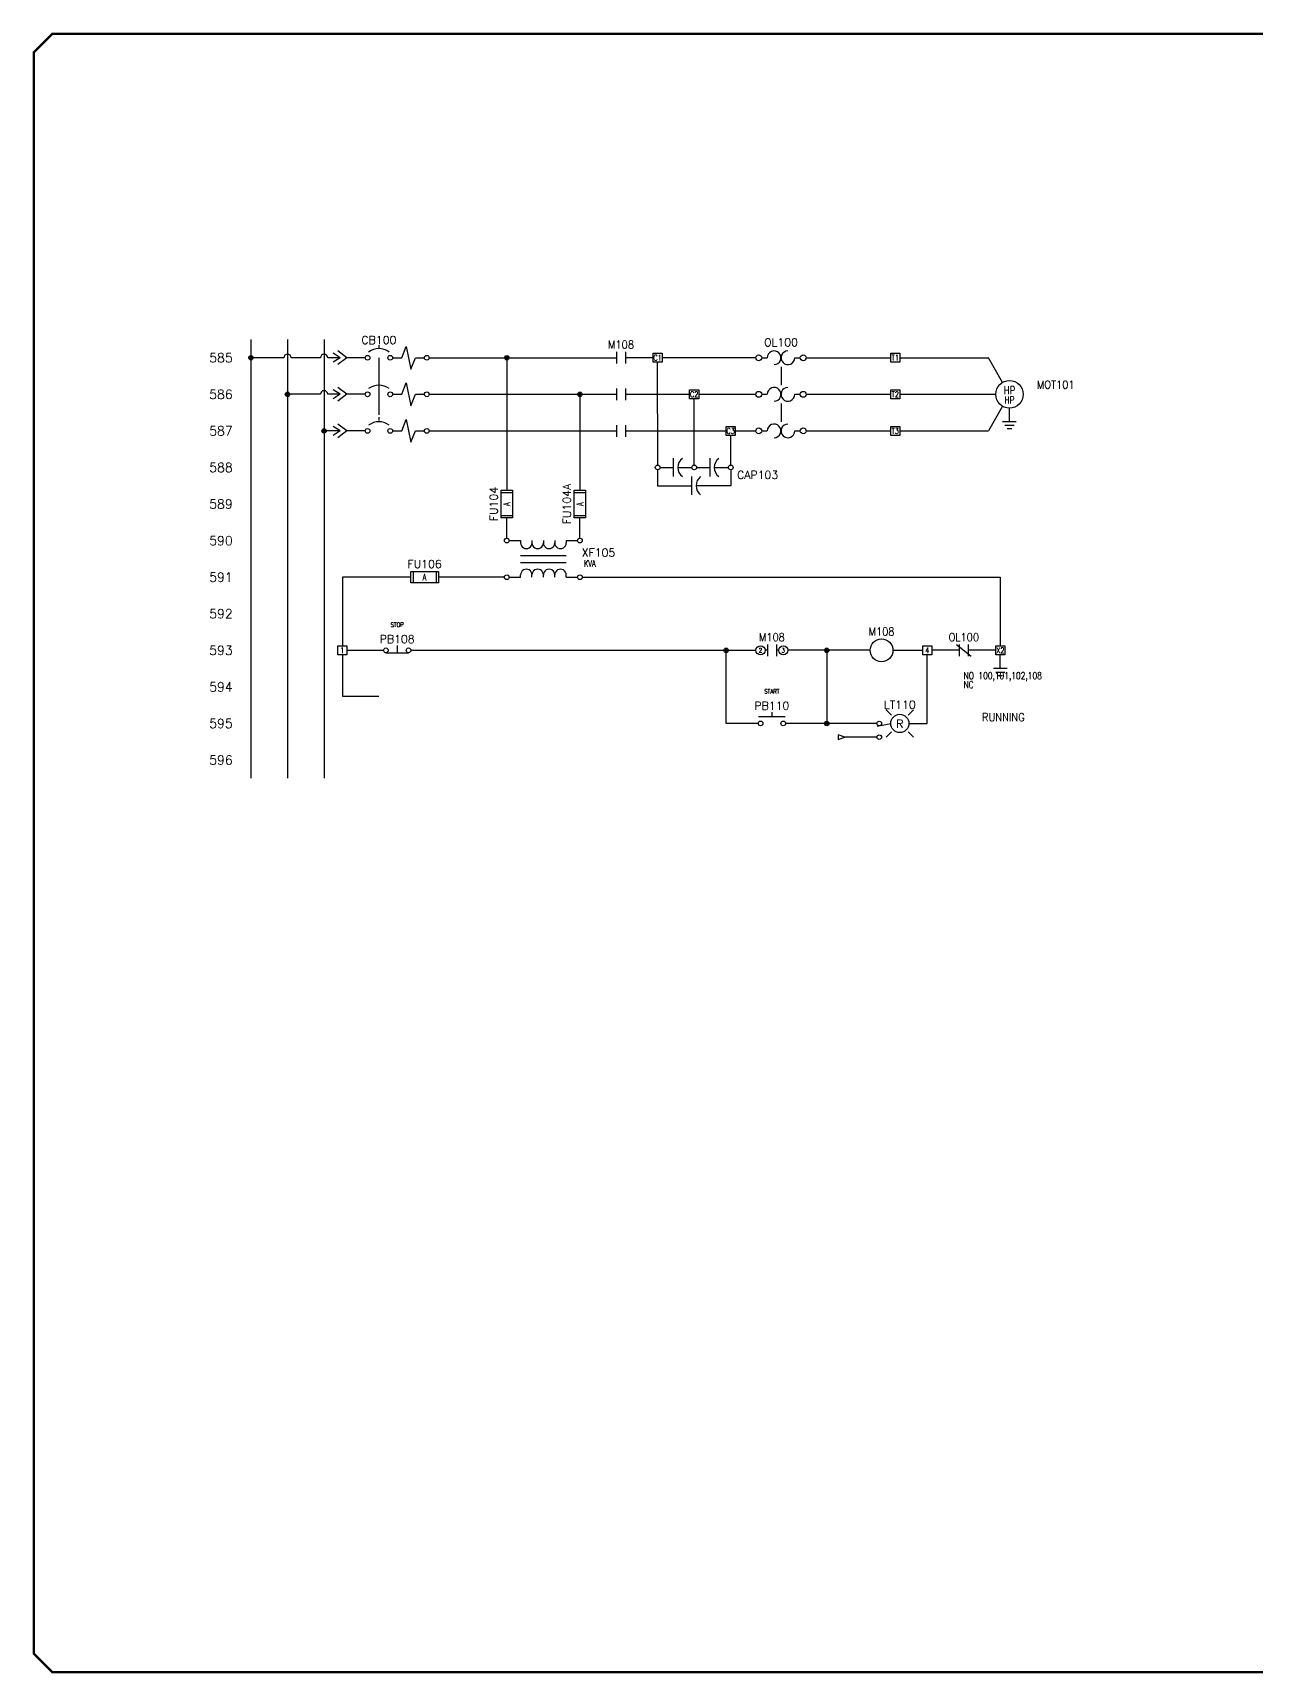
# Model space of a CAD drawing. Header units: inches. Extents: x 0 to 33.5, y 0 to 22.4.
# Drawn here: x 0.02 to 16.75, y 0.02 to 22.44 of the extents above; entities that cross this region are included whole.
import ezdxf
from ezdxf.enums import TextEntityAlignment as Align

# ---------------------------------------------------------------- set-up
doc = ezdxf.new("R2010")
doc.units = ezdxf.units.IN
doc.header["$MEASUREMENT"] = 0
doc.linetypes.add('HIDDEN2', pattern=[0.1875, 0.125, -0.0625])
for name, color, linetype in [('DESC', 150, 'Continuous'), ('LINK', 9, 'Continuous'), ('MISC', 7, 'Continuous'), ('NONUM-WIRES', 7, 'Continuous'), ('SYMS', 7, 'Continuous'), ('TAGS', 150, 'Continuous'), ('TERMS', 123, 'Continuous'), ('TITLE', 7, 'Continuous'), ('WIRES', 7, 'Continuous'), ('XREF', 7, 'Continuous')]:
    doc.layers.add(name, color=color, linetype=linetype)
doc.styles.add('ITALIC', font='ITALIC')
doc.styles.add('SIMPLEX', font='SIMPLEX')
doc.styles.add('WD', font='romans.shx')

# ---------------------------------------------------------------- blocks, each defined once
blk = doc.blocks.new('NO_NUM_acade_title')
at = {"layer": 'TITLE', "const_width": 0.0312}
blk.add_lwpolyline([(30.594, 0.281), (30.594, 22.177), (30.344, 22.427), (0.281, 22.427), (0.031, 22.177), (0.031, 0.281), (0.281, 0.031), (30.344, 0.031)], close=True, dxfattribs=at)
at = {"layer": 'TITLE', "color": 1, "style": 'ITALIC'}
for tag, height, p in [('TITLE#1', 0.125, (32.156, 3.406)), ('TITLE#2', 0.125, (32.156, 3.204)), ('TITLE#3', 0.125, (32.156, 3.001)), ('TITLE#4', 0.125, (32.156, 2.799)), ('DWG#', 0.2, (32.156, 0.826))]:
    blk.add_attdef(tag, text='', height=height, dxfattribs=at).set_placement(p, align=Align.CENTER)
at = {"layer": 'TITLE', "color": 1, "style": 'SIMPLEX'}
blk.add_attdef('CAD#', (30.826, 1.958), '', height=0.0938, rotation=90, dxfattribs=at)
at = {"layer": 'TITLE', "color": 1}
for tag, p, height, style in [('ENGINEER', (31.237, 1.958), 0.0938, 'ITALIC'), ('CHKDBY', (32.424, 1.958), 0.0938, 'ITALIC'), ('JOB#', (31.464, 1.644), 0.0938, 'SIMPLEX'), ('DRAWNBY', (32.494, 1.644), 0.0938, 'ITALIC'), ('SCALE', (31.353, 1.344), 0.0938, 'SIMPLEX'), ('DATE', (32.408, 1.344), 0.0938, 'SIMPLEX'), ('SHTS', (32.532, 0.25), 0.2, 'ITALIC')]:
    blk.add_attdef(tag, p, '', height=height, dxfattribs=dict(at, style=style))
at = {"layer": 'TITLE', "color": 1, "style": 'ITALIC'}
blk.add_attdef('SH#', text='', height=0.2, dxfattribs=at).set_placement((31.881, 0.25), align=Align.RIGHT)
at = {"layer": 'TITLE', "color": 7, "flags": 9}
blk.add_attdef('WD_TB', (31.219, 0.031), '', height=0.125, dxfattribs=at)
blk = doc.blocks.new('WD_MLRH')
at = {"style": 'WD'}
blk.add_attdef('RUNGFIRST', text='', height=0.125, dxfattribs=at).set_placement((-0.25, 0), align=Align.MIDDLE_RIGHT)
at = {"style": 'WD', "flags": 1}
for tag, p in [('RUNGHORV', (-0.25, -0.127)), ('RUNGDIST', (-0.25, -0.2)), ('RUNGCNT', (-0.25, -0.237)), ('RUNGINC', (-0.25, -0.163)), ('WIRE-START', (-0.25, -0.356)), ('WIRE-GSUF', (-0.25, -0.396)), ('PH3SPACE', (-0.25, -0.437)), ('WIREMODE', (-0.25, -0.281)), ('WIREFMT', (-0.25, -0.321))]:
    blk.add_attdef(tag, text='', height=0.025, dxfattribs=at).set_placement(p, align=Align.RIGHT)
blk = doc.blocks.new('HCA113')
for p, q in [((-0.467, 0), (-0.288, 0)), ((-0.287, 0.125), (-0.287, -0.125)), ((-0.226, 0), (-0.031, 0)), ((0.033, 0), (0.212, 0)), ((0.213, 0.125), (0.213, -0.125)), ((0.274, 0), (0.469, 0)), ((-0.5, -0.032), (-0.5, -0.25)), ((-0.037, -0.125), (-0.037, -0.375)), ((0.5, -0.032), (0.5, -0.25)), ((-0.5, -0.25), (-0.037, -0.25)), ((0.5, -0.25), (0.026, -0.25))]:
    blk.add_line(p, q)
for centre in [(-0.499, 0), (0.001, 0), (0.501, 0)]:
    blk.add_circle(centre, 0.0322)
for centre in [(-0.068, 0), (0.432, 0), (0.182, -0.25)]:
    blk.add_arc(centre, 0.156, 126.87, 233.131)
at = {"style": 'WD'}
for tag, p, flags in [('X4TERM01', (-0.531, 0), 1), ('X2TERM01', (-0.499, 0.032), 1), ('FAMILY', (-0.365, 0.137), 9), ('X2TERM03', (0.001, 0.032), 1), ('X2TERM02', (0.501, 0.032), 1), ('X1TERM02', (0.533, 0), 1)]:
    blk.add_attdef(tag, p, '', height=0.01, dxfattribs=dict(at, flags=flags))
at = {"linetype": 'Continuous', "style": 'WD', "flags": 8}
blk.add_attdef('TERM01', (-0.438, 0.016), '', height=0.0625, dxfattribs=at)
for tag, p in [('TERM03', (-0.062, 0.016)), ('TERM02', (0.438, 0.016))]:
    blk.add_attdef(tag, text='', height=0.0625, dxfattribs=at).set_placement(p, align=Align.RIGHT)
at = {"linetype": 'Continuous', "style": 'WD', "flags": 9}
for tag, p in [('ASSYCODE', (-0.344, 0.125)), ('MFG', (-0.342, 0.089)), ('CAT', (-0.34, 0.108))]:
    blk.add_attdef(tag, text='', height=0.01, dxfattribs=at).set_placement(p, align=Align.CENTER)
at = {"style": 'WD'}
blk.add_attdef('TAG1', (0.587, -0.156), '', height=0.109, dxfattribs=at)
at = {"style": 'WD', "width": 0.7}
for tag, p in [('LOC', (0.587, -0.257)), ('DESC1', (0.587, -0.342)), ('DESC2', (0.587, -0.427))]:
    blk.add_attdef(tag, p, '', height=0.0625, dxfattribs=at)
blk.add_attdef('RATING1', text='', height=0.0938, dxfattribs=at).set_placement((0.024, -0.516), align=Align.CENTER)
blk = doc.blocks.new('HA1D3')
blk.add_lwpolyline([(-0.094, 0), (-0.094, -0.031), (0, 0), (-0.094, 0.031), (-0.094, 0)])
at = {"style": 'WD', "width": 0.8, "flags": 8}
blk.add_attdef('WIRENO', text='', height=0.1, dxfattribs=at).set_placement((0, 0.094), align=Align.RIGHT)
at = {"style": 'WD', "flags": 1}
blk.add_attdef('SIGCODE', text='', height=0.01, dxfattribs=at).set_placement((-0.02, 0.047), align=Align.RIGHT)
blk.add_attdef('X1TERM01', (0, 0), '', height=0.01, dxfattribs=at)
at = {"style": 'WD', "width": 0.7}
blk.add_attdef('XREF', text='', height=0.0625, dxfattribs=at).set_placement((0, -0.156), align=Align.RIGHT)
blk = doc.blocks.new('HOL21')
for p, q in [((-0.264, 0), (-0.188, 0)), ((0.188, 0), (0.264, 0))]:
    blk.add_line(p, q)
at = {"linetype": 'Continuous'}
for centre in [(-0.304, 0), (0.304, 0)]:
    blk.add_circle(centre, 0.04, dxfattribs=at)
for centre, start, end in [((-0.094, 0), 270.001, 180.002), ((0.094, 0), 90, 0.001)]:
    blk.add_arc(centre, 0.0938, start, end)
at = {"style": 'WD', "width": 0.7}
for tag, p in [('LOC', (0, 0.43)), ('DESC1', (0, 0.345)), ('DESC2', (0, 0.261))]:
    blk.add_attdef(tag, text='', height=0.0625, dxfattribs=at).set_placement(p, align=Align.CENTER)
at = {"style": 'WD'}
blk.add_attdef('TAG2', text='', height=0.0625, dxfattribs=at).set_placement((0, 0.172), align=Align.CENTER)
for tag, p, flags in [('X4TERM01', (-0.344, 0), 1), ('FAMILY', (0.205, 0.152), 9), ('X1TERM02', (0.344, 0), 1)]:
    blk.add_attdef(tag, p, '', height=0.01, dxfattribs=dict(at, flags=flags))
for tag, p in [('X2LINK', (0, 0.125)), ('X8LINK', (0, -0.125))]:
    blk.add_attdef(tag, p, '', height=0.01, dxfattribs=at)
at = {"linetype": 'Continuous', "style": 'WD', "flags": 8}
blk.add_attdef('TERM01', text='', height=0.0625, dxfattribs=at).set_placement((-0.406, -0.016), align=Align.TOP_RIGHT)
blk.add_attdef('TERM02', text='', height=0.0625, dxfattribs=at).set_placement((0.406, -0.016), align=Align.TOP_LEFT)
blk = doc.blocks.new('HOL11')
for p, q in [((-0.264, 0), (-0.188, 0)), ((0.188, 0), (0.264, 0))]:
    blk.add_line(p, q)
at = {"linetype": 'Continuous'}
for centre in [(-0.304, 0), (0.304, 0)]:
    blk.add_circle(centre, 0.04, dxfattribs=at)
for centre, start, end in [((-0.094, 0), 270.001, 180.002), ((0.094, 0), 90, 0.001)]:
    blk.add_arc(centre, 0.0938, start, end)
at = {"style": 'WD', "width": 0.7}
for tag, height, p in [('LOC', 0.0625, (0, 0.461)), ('DESC1', 0.0625, (0, 0.377)), ('DESC2', 0.0625, (0, 0.292)), ('RATING1', 0.0938, (0, -0.25))]:
    blk.add_attdef(tag, text='', height=height, dxfattribs=at).set_placement(p, align=Align.CENTER)
at = {"style": 'WD'}
blk.add_attdef('TAG1', text='', height=0.109, dxfattribs=at).set_placement((0, 0.156), align=Align.CENTER)
for tag, p, flags in [('X4TERM01', (-0.344, 0), 1), ('FAMILY', (0.205, 0.152), 9), ('X1TERM02', (0.344, 0), 1)]:
    blk.add_attdef(tag, p, '', height=0.01, dxfattribs=dict(at, flags=flags))
for tag, p in [('X2LINK', (0, 0.125)), ('X8LINK', (0, -0.125))]:
    blk.add_attdef(tag, p, '', height=0.01, dxfattribs=at)
at = {"linetype": 'Continuous', "style": 'WD', "flags": 9}
for tag, p in [('ASSYCODE', (0.219, 0.062)), ('MFG', (0.228, 0.089)), ('CAT', (0.23, 0.108))]:
    blk.add_attdef(tag, text='', height=0.01, dxfattribs=at).set_placement(p, align=Align.CENTER)
at = {"linetype": 'Continuous', "style": 'WD', "flags": 8}
blk.add_attdef('TERM01', text='', height=0.0625, dxfattribs=at).set_placement((-0.406, -0.016), align=Align.TOP_RIGHT)
blk.add_attdef('TERM02', text='', height=0.0625, dxfattribs=at).set_placement((0.406, -0.016), align=Align.TOP_LEFT)
blk = doc.blocks.new('HMS21')
at = {"linetype": 'Continuous'}
for p, q in [((-0.062, 0.08), (-0.062, -0.08)), ((0.062, 0.08), (0.062, -0.08))]:
    blk.add_line(p, q, dxfattribs=at)
at = {"style": 'WD'}
for tag, height, width, p in [('TAG2', 0.109, 0.9, (0, 0.125)), ('LOC', 0.0625, 0.7, (0, 0.281)), ('DESC1', 0.0625, 0.7, (0, -0.262)), ('XREF', 0.0625, 0.7, (0, -0.172)), ('DESC2', 0.0625, 0.7, (0, -0.347))]:
    blk.add_attdef(tag, text='', height=height, dxfattribs=dict(at, width=width)).set_placement(p, align=Align.CENTER)
for tag, p, flags in [('X4TERM01', (-0.062, 0), 1), ('X1TERM02', (0.062, 0), 1), ('FAMILY', (0.097, 0.053), 9), ('CONTACT', (0.097, 0.036), 1)]:
    blk.add_attdef(tag, p, '', height=0.01, dxfattribs=dict(at, flags=flags))
for tag, p in [('X2LINK', (0, 0.125)), ('X8LINK', (0, -0.125))]:
    blk.add_attdef(tag, p, '', height=0.01, dxfattribs=at)
at = {"linetype": 'Continuous', "style": 'WD', "flags": 8}
blk.add_attdef('TERM01', text='', height=0.0625, dxfattribs=at).set_placement((-0.125, -0.016), align=Align.TOP_RIGHT)
blk.add_attdef('TERM02', text='', height=0.0625, dxfattribs=at).set_placement((0.125, -0.016), align=Align.TOP_LEFT)
blk = doc.blocks.new('HCB21M')
at = {"linetype": 'HIDDEN2'}
blk.add_line((0, 0.187), (0, 0.141), dxfattribs=at)
for p, q in [((0.188, 0), (0.312, 0)), ((0.312, 0), (0.375, 0.156)), ((0.375, 0.156), (0.438, -0.156)), ((0.438, -0.156), (0.5, 0)), ((0.5, 0), (0.623, 0))]:
    blk.add_line(p, q)
for centre in [(-0.155, 0), (0.155, 0), (0.655, 0)]:
    blk.add_circle(centre, 0.0322)
blk.add_arc((0, -0.109), 0.234, 53.1301, 126.8699)
at = {"style": 'WD', "width": 0.7}
for tag, height, p in [('DESC1', 0.0625, (0, 0.395)), ('LOC', 0.0625, (0, 0.5)), ('DESC2', 0.0625, (0, 0.311)), ('RATING1', 0.0781, (0, -0.125)), ('XREF', 0.0625, (0, -0.203))]:
    blk.add_attdef(tag, text='', height=height, dxfattribs=at).set_placement(p, align=Align.CENTER)
at = {"style": 'WD'}
blk.add_attdef('TAG2', text='', height=0.0625, dxfattribs=at).set_placement((0, 0.224), align=Align.CENTER)
for tag, p, flags in [('X2LINK', (0, 0.219), 1), ('X4TERM01', (-0.188, 0), 1), ('X8LINK', (0, 0), 1), ('FAMILY', (0.054, 0.183), 9), ('X1TERM02', (0.688, 0), 1)]:
    blk.add_attdef(tag, p, '', height=0.01, dxfattribs=dict(at, flags=flags))
at = {"linetype": 'Continuous', "style": 'WD', "flags": 8}
blk.add_attdef('TERM01', text='', height=0.0625, dxfattribs=at).set_placement((-0.25, -0.016), align=Align.TOP_RIGHT)
blk.add_attdef('TERM02', text='', height=0.0625, dxfattribs=at).set_placement((0.75, -0.016), align=Align.TOP_LEFT)
blk = doc.blocks.new('HCB11M')
for p, q in [((0, 0.173), (0, 0.126)), ((0.188, 0), (0.312, 0)), ((0.312, 0), (0.375, 0.156)), ((0.375, 0.156), (0.438, -0.156)), ((0.438, -0.156), (0.5, 0)), ((0.5, 0), (0.623, 0))]:
    blk.add_line(p, q)
for centre in [(-0.155, 0), (0.155, 0), (0.655, 0)]:
    blk.add_circle(centre, 0.0322)
blk.add_arc((0, -0.109), 0.234, 53.1301, 126.8699)
at = {"style": 'WD', "width": 0.7}
for tag, height, p in [('DESC1', 0.0625, (0, 0.408)), ('LOC', 0.0625, (0, 0.493)), ('DESC2', 0.0625, (0, 0.323)), ('RATING1', 0.0781, (0, -0.125)), ('XREF', 0.0625, (0, -0.219))]:
    blk.add_attdef(tag, text='', height=height, dxfattribs=at).set_placement(p, align=Align.CENTER)
at = {"style": 'WD'}
blk.add_attdef('TAG1', text='', height=0.109, dxfattribs=at).set_placement((0, 0.188), align=Align.CENTER)
for tag, p, flags in [('X2LINK', (0, 0.219), 1), ('X4TERM01', (-0.188, 0), 1), ('X8LINK', (0, 0), 1), ('FAMILY', (0.205, 0.152), 9), ('X1TERM02', (0.688, 0), 1)]:
    blk.add_attdef(tag, p, '', height=0.01, dxfattribs=dict(at, flags=flags))
at = {"linetype": 'Continuous', "style": 'WD', "flags": 9}
for tag, p in [('ASSYCODE', (0.232, 0.071)), ('MFG', (0.228, 0.089)), ('CAT', (0.23, 0.108))]:
    blk.add_attdef(tag, text='', height=0.01, dxfattribs=at).set_placement(p, align=Align.CENTER)
at = {"linetype": 'Continuous', "style": 'WD', "flags": 8}
blk.add_attdef('TERM01', text='', height=0.0625, dxfattribs=at).set_placement((-0.25, -0.016), align=Align.TOP_RIGHT)
blk.add_attdef('TERM02', text='', height=0.0625, dxfattribs=at).set_placement((0.75, -0.016), align=Align.TOP_LEFT)
blk = doc.blocks.new('HC01PJ')
for p, q in [((-0.031, 0), (-0.125, 0.062)), ((-0.031, 0), (-0.125, -0.062)), ((-0.031, 0), (-0.094, 0)), ((0.062, 0), (-0.062, 0.094)), ((0.062, 0), (-0.062, -0.094))]:
    blk.add_line(p, q)
at = {"style": 'WD', "width": 0.7}
for tag, p in [('DESC1', (0.094, 0.439)), ('DESC2', (0.094, 0.354)), ('LOC', (0.094, 0.243))]:
    blk.add_attdef(tag, p, '', height=0.0625, dxfattribs=at)
at = {"style": 'WD'}
for tag, p, flags in [('X4TERM01', (-0.094, 0), 1), ('FAMILY', (0.048, 0.121), 9), ('X1TERM02', (0.062, 0), 1)]:
    blk.add_attdef(tag, p, '', height=0.01, dxfattribs=dict(at, flags=flags))
for tag, p, height in [('X2LINK', (-0.062, 0.125), 0.01), ('TAG1', (0.094, 0.094), 0.109), ('X8LINK', (-0.062, -0.125), 0.01)]:
    blk.add_attdef(tag, p, '', height=height, dxfattribs=at)
at = {"linetype": 'Continuous', "style": 'WD', "flags": 9}
for tag, p in [('ASSYCODE', (0.067, 0.044)), ('MFG', (0.072, 0.057)), ('CAT', (0.073, 0.077))]:
    blk.add_attdef(tag, text='', height=0.01, dxfattribs=at).set_placement(p, align=Align.CENTER)
at = {"linetype": 'Continuous', "style": 'WD', "flags": 8}
blk.add_attdef('TERM01', text='', height=0.0625, dxfattribs=at).set_placement((-0.156, -0.047), align=Align.TOP_RIGHT)
blk.add_attdef('TERM02', text='', height=0.0625, dxfattribs=at).set_placement((0.062, -0.047), align=Align.TOP_LEFT)
blk = doc.blocks.new('HMO13')
blk.add_circle((0, 0), 0.188)
at = {"style": 'WD'}
for tag, p, height, width in [('LOC', (0.381, 0.25), 0.0625, 0.7), ('TAG1', (0.375, 0.077), 0.109, 0.9), ('DESC1', (0.376, -0.096), 0.109, 0.9), ('DESC2', (0.376, -0.239), 0.109, 0.9), ('RATING3', (0.375, -0.375), 0.0938, 0.8), ('RATING4', (0.375, -0.5), 0.0938, 0.8)]:
    blk.add_attdef(tag, p, '', height=height, dxfattribs=dict(at, width=width))
at = {"style": 'WD', "width": 0.8}
blk.add_attdef('RATING1', text='', height=0.109, dxfattribs=at).set_placement((0, 0), align=Align.CENTER)
at = {"style": 'WD', "flags": 1}
for tag, p in [('X4TERM02', (-0.188, 0)), ('X0TERM01', (-0.094, 0.162)), ('X0TERM03', (-0.094, -0.162)), ('X0TERM04', (0.133, -0.133))]:
    blk.add_attdef(tag, p, '', height=0.01, dxfattribs=at)
at = {"linetype": 'Continuous', "style": 'WD', "flags": 9}
blk.add_attdef('ASSYCODE', text='', height=0.01, dxfattribs=at).set_placement((0, 0.125), align=Align.CENTER)
at = {"style": 'WD', "flags": 9}
blk.add_attdef('FAMILY', text='', height=0.01, dxfattribs=at).set_placement((-0.005, 0.17), align=Align.CENTER)
at = {"linetype": 'Continuous', "style": 'WD', "flags": 1}
for tag, p in [('MFG', (0, 0.14)), ('CAT', (0, 0.159))]:
    blk.add_attdef(tag, text='', height=0.01, dxfattribs=at).set_placement(p, align=Align.MIDDLE)
at = {"style": 'WD', "width": 0.8}
blk.add_attdef('RATING2', text='', height=0.0938, dxfattribs=at).set_placement((0, -0.031), align=Align.TOP_CENTER)
blk = doc.blocks.new('HXF1')
for p, q in [((-0.469, 0), (-0.312, 0)), ((-0.312, 0), (-0.312, -0.031)), ((-0.156, 0), (-0.156, -0.031)), ((0, 0), (0, -0.031)), ((0.156, 0), (0.156, -0.031)), ((0.312, 0), (0.467, 0)), ((0.312, 0), (0.312, -0.031)), ((-0.312, -0.203), (0.312, -0.203)), ((-0.312, -0.297), (0.312, -0.297)), ((-0.469, -0.5), (-0.312, -0.5)), ((-0.312, -0.5), (-0.312, -0.469)), ((-0.156, -0.5), (-0.156, -0.469)), ((0, -0.5), (0, -0.469)), ((0.156, -0.5), (0.156, -0.469)), ((0.312, -0.5), (0.312, -0.469)), ((0.312, -0.5), (0.467, -0.5))]:
    blk.add_line(p, q)
for centre in [(-0.501, 0), (0.499, 0), (-0.501, -0.5), (0.499, -0.5)]:
    blk.add_circle(centre, 0.0322)
for centre, start, end in [((-0.234, -0.031), 180, 0.001), ((-0.078, -0.031), 180, 0.001), ((0.078, -0.031), 180, 0.001), ((0.234, -0.031), 180, 0.001), ((-0.234, -0.469), 0.001, 180.002), ((-0.078, -0.469), 0.001, 180.002), ((0.078, -0.469), 0.001, 180.002), ((0.234, -0.469), 0.001, 180.002)]:
    blk.add_arc(centre, 0.0781, start, end)
at = {"style": 'WD'}
for tag, p, flags in [('X4TERM01', (-0.533, 0), 1), ('X2TERM01', (-0.501, 0.032), 1), ('X2TERM03', (0, 0.009), 1), ('X2TERM02', (0.499, 0.032), 1), ('X1TERM02', (0.531, 0), 1), ('FAMILY', (0.46, -0.247), 9), ('X4TERM04', (-0.533, -0.5), 1), ('X8TERM04', (-0.501, -0.532), 1), ('X8TERM06', (0, -0.507), 1), ('X8TERM05', (0.499, -0.532), 1), ('X1TERM05', (0.531, -0.5), 1)]:
    blk.add_attdef(tag, p, '', height=0.01, dxfattribs=dict(at, flags=flags))
at = {"linetype": 'Continuous', "style": 'WD', "flags": 8}
blk.add_attdef('TERM01', (-0.438, 0.016), '', height=0.0625, dxfattribs=at)
for tag, p in [('TERM03', (-0.031, 0.016)), ('TERM02', (0.438, 0.016))]:
    blk.add_attdef(tag, text='', height=0.0625, dxfattribs=at).set_placement(p, align=Align.RIGHT)
at = {"style": 'WD', "width": 0.7}
for tag, p in [('DESC1', (-0.466, -0.264)), ('LOC', (-0.466, -0.179)), ('DESC2', (-0.466, -0.349))]:
    blk.add_attdef(tag, text='', height=0.0625, dxfattribs=at).set_placement(p, align=Align.RIGHT)
at = {"style": 'WD'}
blk.add_attdef('TAG1', (0.524, -0.219), '', height=0.109, dxfattribs=at)
at = {"linetype": 'Continuous', "style": 'WD', "flags": 9}
for tag, p in [('ASSYCODE', (0.487, -0.313)), ('MFG', (0.484, -0.295)), ('CAT', (0.485, -0.275))]:
    blk.add_attdef(tag, text='', height=0.01, dxfattribs=at).set_placement(p, align=Align.CENTER)
at = {"style": 'WD', "width": 0.7}
blk.add_attdef('RATING1', (0.556, -0.359), '', height=0.0938, dxfattribs=at)
at = {"linetype": 'Continuous', "style": 'WD', "flags": 8}
blk.add_attdef('TERM04', text='', height=0.0625, dxfattribs=at).set_placement((-0.438, -0.516), align=Align.TOP_LEFT)
for tag, p in [('TERM06', (-0.031, -0.516)), ('TERM05', (0.438, -0.516))]:
    blk.add_attdef(tag, text='', height=0.0625, dxfattribs=at).set_placement(p, align=Align.TOP_RIGHT)
blk = doc.blocks.new('HFU1')
for p, q in [((-0.188, -0.078), (-0.188, 0.078)), ((-0.188, 0.078), (0.188, 0.078)), ((-0.156, 0.078), (-0.156, -0.078)), ((0.156, 0.078), (0.156, -0.078)), ((0.188, 0.078), (0.188, -0.078)), ((0.188, -0.078), (-0.188, -0.078))]:
    blk.add_line(p, q)
at = {"style": 'WD'}
blk.add_attdef('TAG1', text='', height=0.109, dxfattribs=at).set_placement((0, 0.125), align=Align.CENTER)
at = {"style": 'WD', "width": 0.7}
blk.add_attdef('LOC', text='', height=0.0625, dxfattribs=at).set_placement((0, 0.281), align=Align.CENTER)
at = {"linetype": 'Continuous', "style": 'WD', "flags": 9}
for tag, p in [('ASSYCODE', (0.157, 0.251)), ('MFG', (0.156, 0.083)), ('CAT', (0.156, 0.102))]:
    blk.add_attdef(tag, text='', height=0.01, dxfattribs=at).set_placement(p, align=Align.CENTER)
at = {"style": 'WD'}
for tag, p, flags in [('X4TERM01', (-0.188, 0), 1), ('FAMILY', (0.129, 0.108), 9), ('X1TERM02', (0.188, 0), 1)]:
    blk.add_attdef(tag, p, '', height=0.01, dxfattribs=dict(at, flags=flags))
at = {"style": 'WD', "width": 0.7}
blk.add_attdef('RATING1', text='', height=0.0938, dxfattribs=at).set_placement((0, 0), align=Align.MIDDLE_CENTER)
at = {"style": 'WD'}
for tag, p in [('X2LINK', (0, 0.109)), ('X8LINK', (0, -0.109))]:
    blk.add_attdef(tag, p, '', height=0.01, dxfattribs=at)
at = {"linetype": 'Continuous', "style": 'WD', "flags": 8}
blk.add_attdef('TERM01', text='', height=0.0625, dxfattribs=at).set_placement((-0.25, -0.016), align=Align.TOP_RIGHT)
blk.add_attdef('TERM02', text='', height=0.0625, dxfattribs=at).set_placement((0.25, -0.016), align=Align.TOP_LEFT)
blk = doc.blocks.new('HPB12')
for p, q in [((0, 0.065), (0, -0.033)), ((-0.156, -0.033), (0.156, -0.033))]:
    blk.add_line(p, q)
for centre in [(-0.155, 0), (0.155, 0)]:
    blk.add_circle(centre, 0.0322)
at = {"style": 'WD', "width": 0.7}
for tag, p in [('LOC', (0, 0.406)), ('DESC1', (0, 0.319)), ('DESC2', (0, 0.234)), ('XREF', (0, -0.17))]:
    blk.add_attdef(tag, text='', height=0.0625, dxfattribs=at).set_placement(p, align=Align.CENTER)
at = {"style": 'WD'}
for tag, p, flags in [('X4TERM01', (-0.188, 0), 1), ('FAMILY', (0.054, 0.058), 9), ('CONTACT', (0.054, 0.042), 9), ('X1TERM02', (0.188, 0), 1)]:
    blk.add_attdef(tag, p, '', height=0.01, dxfattribs=dict(at, flags=flags))
blk.add_attdef('TAG1', text='', height=0.109, dxfattribs=at).set_placement((0, 0.099), align=Align.CENTER)
for tag, p in [('X2LINK', (0, 0.125)), ('X8LINK', (0, -0.094))]:
    blk.add_attdef(tag, p, '', height=0.01, dxfattribs=at)
at = {"linetype": 'Continuous', "style": 'WD', "flags": 9}
for tag, p in [('MFG', (0.076, -0.006)), ('CAT', (0.076, 0.017)), ('ASSYCODE', (0.076, -0.022))]:
    blk.add_attdef(tag, text='', height=0.01, dxfattribs=at).set_placement(p, align=Align.CENTER)
at = {"linetype": 'Continuous', "style": 'WD', "flags": 8}
blk.add_attdef('TERM01', text='', height=0.0625, dxfattribs=at).set_placement((-0.25, -0.016), align=Align.TOP_RIGHT)
blk.add_attdef('TERM02', text='', height=0.0625, dxfattribs=at).set_placement((0.25, -0.016), align=Align.TOP_LEFT)
blk = doc.blocks.new('HGND2')
for p, q in [((0.09375, 0), (-0.09375, 0)), ((-0.0625, -0.046875), (0.0625, -0.046875)), ((-0.03125, -0.09375), (0.03125, -0.09375))]:
    blk.add_line(p, q)
at = {"style": 'WD', "flags": 1}
blk.add_attdef('X2TERM01', (0, 0), '', height=0.01, dxfattribs=at)
blk = doc.blocks.new('HOL22I')
at = {"linetype": 'Continuous'}
for p, q in [((-0.1, 0.08), (0.1, -0.08)), ((-0.062, 0.08), (-0.062, -0.08)), ((0.062, 0.08), (0.062, -0.08))]:
    blk.add_line(p, q, dxfattribs=at)
at = {"style": 'WD'}
for tag, height, width, p in [('TAG2', 0.109, 0.9, (0, 0.125)), ('LOC', 0.0625, 0.7, (0, 0.281)), ('DESC1', 0.0625, 0.7, (0, -0.262)), ('XREF', 0.0625, 0.7, (0, -0.172)), ('DESC2', 0.0625, 0.7, (0, -0.347))]:
    blk.add_attdef(tag, text='', height=height, dxfattribs=dict(at, width=width)).set_placement(p, align=Align.CENTER)
for tag, p in [('X2LINK', (0, 0.25)), ('X8LINK', (0, -0.172))]:
    blk.add_attdef(tag, p, '', height=0.01, dxfattribs=at)
for tag, p, flags in [('X4TERM01', (-0.062, 0), 1), ('X1TERM02', (0.062, 0), 1), ('FAMILY', (0.097, 0.053), 9), ('CONTACT', (0.097, 0.036), 1)]:
    blk.add_attdef(tag, p, '', height=0.01, dxfattribs=dict(at, flags=flags))
at = {"linetype": 'Continuous', "style": 'WD', "flags": 8}
blk.add_attdef('TERM01', text='', height=0.0625, dxfattribs=at).set_placement((-0.125, -0.016), align=Align.TOP_RIGHT)
blk.add_attdef('TERM02', text='', height=0.0625, dxfattribs=at).set_placement((0.125, -0.016), align=Align.TOP_LEFT)
blk = doc.blocks.new('HT0001')
for p, q in [((-0.062, 0.062), (0.062, 0.062)), ((-0.062, -0.062), (-0.062, 0.062)), ((0.062, 0.062), (0.062, -0.062)), ((0.062, -0.062), (-0.062, -0.062))]:
    blk.add_line(p, q)
at = {"linetype": 'Continuous', "style": 'WD', "width": 0.8, "flags": 8}
blk.add_attdef('TERM01', text='', height=0.0781, dxfattribs=at).set_placement((0, 0), align=Align.MIDDLE_CENTER)
at = {"style": 'WD', "flags": 1}
for tag, p in [('X4TERM01', (-0.062, 0)), ('X2TERM01', (0, 0.062)), ('X1TERM01', (0.062, 0)), ('X8TERM01', (0, -0.062))]:
    blk.add_attdef(tag, p, '', height=0.01, dxfattribs=at)
at = {"linetype": 'Continuous', "style": 'WD'}
for tag, p, height, width, flags in [('TAGSTRIP', (0.05, -0.166), 0.0781, 0.9, 8), ('CAT', (0.213, -0.406), 0.109, 0.8, 1)]:
    blk.add_attdef(tag, p, '', height=height, dxfattribs=dict(at, width=width, flags=flags))
at = {"style": 'WD', "width": 0.7}
blk.add_attdef('LOC', (0.062, -0.25), '', height=0.0625, dxfattribs=at)
at = {"linetype": 'Continuous', "style": 'WD', "width": 0.8, "flags": 1}
blk.add_attdef('MFG', text='', height=0.109, dxfattribs=at).set_placement((0.088, -0.406), align=Align.RIGHT)
at = {"style": 'WD', "width": 0.7, "flags": 1}
blk.add_attdef('ASSYCODE', (0.062, -0.281), '', height=0.01, dxfattribs=at)
blk = doc.blocks.new('HLT1RP')
for p, q in [((-0.115, 0.115), (-0.186, 0.186)), ((0.115, 0.115), (0.186, 0.186)), ((-0.125, -0.003), (-0.31, -0.043)), ((-0.115, -0.115), (-0.186, -0.186)), ((0.115, -0.115), (0.186, -0.186))]:
    blk.add_line(p, q)
for centre, radius in [((-0.281, 0), 0.0312), ((0, 0), 0.125), ((-0.281, -0.188), 0.0312)]:
    blk.add_circle(centre, radius)
at = {"style": 'WD'}
for tag, p in [('TAG1', (0, 0.202)), ('COLOR', (0, -0.058))]:
    blk.add_attdef(tag, text='', height=0.109, dxfattribs=at).set_placement(p, align=Align.CENTER)
at = {"style": 'WD', "width": 0.7}
blk.add_attdef('LOC', text='', height=0.0625, dxfattribs=at).set_placement((0.006, 0.344), align=Align.CENTER)
at = {"style": 'WD', "flags": 1}
for tag, p in [('X4TERM01', (-0.312, 0)), ('X1TERM02', (0.125, 0)), ('X4TERM03', (-0.312, -0.188))]:
    blk.add_attdef(tag, p, '', height=0.01, dxfattribs=at)
at = {"linetype": 'Continuous', "style": 'WD', "flags": 9}
blk.add_attdef('ASSYCODE', text='', height=0.01, dxfattribs=at).set_placement((0, 0.1), align=Align.CENTER)
at = {"style": 'WD', "flags": 9}
blk.add_attdef('FAMILY', text='', height=0.01, dxfattribs=at).set_placement((-0.005, 0.161), align=Align.CENTER)
at = {"linetype": 'Continuous', "style": 'WD', "flags": 1}
for tag, p in [('MFG', (0, 0.121)), ('CAT', (0, 0.14))]:
    blk.add_attdef(tag, text='', height=0.01, dxfattribs=at).set_placement(p, align=Align.MIDDLE)
at = {"style": 'WD', "width": 0.9}
blk.add_attdef('DESC1', (1.125, 0.031), '', height=0.109, dxfattribs=at)
at = {"linetype": 'Continuous', "style": 'WD', "flags": 8}
for tag, p in [('TERM01', (-0.338, -0.016)), ('TERM03', (-0.338, -0.203))]:
    blk.add_attdef(tag, text='', height=0.0625, dxfattribs=at).set_placement(p, align=Align.TOP_RIGHT)
blk.add_attdef('TERM02', text='', height=0.0625, dxfattribs=at).set_placement((0.175, -0.016), align=Align.TOP_LEFT)
at = {"style": 'WD', "width": 0.9}
blk.add_attdef('DESC2', text='', height=0.109, dxfattribs=at).set_placement((1.125, -0.031), align=Align.TOP_LEFT)
blk = doc.blocks.new('HPB11')
for p, q in [((-0.185, 0.094), (0.18, 0.094)), ((0, 0.156), (0, 0.094))]:
    blk.add_line(p, q)
for centre in [(-0.155, 0), (0.155, 0)]:
    blk.add_circle(centre, 0.0322)
at = {"style": 'WD', "width": 0.7}
for tag, p in [('DESC1', (0, 0.408)), ('LOC', (0, 0.493)), ('DESC2', (0, 0.323)), ('XREF', (0, -0.156))]:
    blk.add_attdef(tag, text='', height=0.0625, dxfattribs=at).set_placement(p, align=Align.CENTER)
at = {"style": 'WD'}
blk.add_attdef('TAG1', text='', height=0.109, dxfattribs=at).set_placement((0, 0.188), align=Align.CENTER)
for tag, p in [('X2LINK', (0, 0.219)), ('X8LINK', (0, 0))]:
    blk.add_attdef(tag, p, '', height=0.01, dxfattribs=at)
for tag, p, flags in [('X4TERM01', (-0.188, 0), 1), ('X1TERM02', (0.188, 0), 1), ('FAMILY', (0.205, 0.152), 9), ('CONTACT', (0.205, 0.136), 1)]:
    blk.add_attdef(tag, p, '', height=0.01, dxfattribs=dict(at, flags=flags))
at = {"linetype": 'Continuous', "style": 'WD', "flags": 9}
for tag, p in [('ASSYCODE', (0.23, 0.071)), ('MFG', (0.228, 0.089)), ('CAT', (0.23, 0.108))]:
    blk.add_attdef(tag, text='', height=0.01, dxfattribs=at).set_placement(p, align=Align.CENTER)
at = {"linetype": 'Continuous', "style": 'WD', "flags": 8}
blk.add_attdef('TERM01', text='', height=0.0625, dxfattribs=at).set_placement((-0.25, -0.016), align=Align.TOP_RIGHT)
blk.add_attdef('TERM02', text='', height=0.0625, dxfattribs=at).set_placement((0.25, -0.016), align=Align.TOP_LEFT)
blk = doc.blocks.new('HMS21T')
for p, q in [((-0.062, 0), (-0.094, 0)), ((0.094, 0), (0.062, 0))]:
    blk.add_line(p, q)
at = {"linetype": 'Continuous'}
for p, q in [((-0.062, 0.08), (-0.062, -0.08)), ((0.062, 0.08), (0.062, -0.08))]:
    blk.add_line(p, q, dxfattribs=at)
for centre in [(-0.156, 0), (0.156, 0)]:
    blk.add_circle(centre, 0.0625)
at = {"style": 'WD'}
for tag, height, width, p in [('TAG2', 0.109, 0.9, (0, 0.125)), ('LOC', 0.0625, 0.7, (0, 0.281)), ('DESC1', 0.0625, 0.7, (0, -0.262)), ('XREF', 0.0625, 0.7, (0, -0.172)), ('DESC2', 0.0625, 0.7, (0, -0.347))]:
    blk.add_attdef(tag, text='', height=height, dxfattribs=dict(at, width=width)).set_placement(p, align=Align.CENTER)
at = {"linetype": 'Continuous', "style": 'WD', "width": 0.8, "flags": 8}
for tag, p in [('TERM01', (-0.156, 0)), ('TERM02', (0.156, 0))]:
    blk.add_attdef(tag, text='', height=0.0625, dxfattribs=at).set_placement(p, align=Align.MIDDLE_CENTER)
at = {"style": 'WD'}
for tag, p, flags in [('X4TERM01', (-0.219, 0), 1), ('FAMILY', (0.097, 0.053), 9), ('CONTACT', (0.097, 0.036), 1), ('X1TERM02', (0.219, 0), 1)]:
    blk.add_attdef(tag, p, '', height=0.01, dxfattribs=dict(at, flags=flags))
for tag, p in [('X2LINK', (0, 0.125)), ('X8LINK', (0, -0.125))]:
    blk.add_attdef(tag, p, '', height=0.01, dxfattribs=at)
blk = doc.blocks.new('HMS1')
blk.add_circle((0, 0), 0.156)
at = {"style": 'WD'}
for tag, height, width, p in [('TAG1', 0.109, 0.9, (0, 0.202)), ('LOC', 0.0625, 0.7, (0.006, 0.344))]:
    blk.add_attdef(tag, text='', height=height, dxfattribs=dict(at, width=width)).set_placement(p, align=Align.CENTER)
at = {"style": 'WD', "flags": 1}
for tag, p in [('X4TERM01', (-0.156, 0)), ('X1TERM02', (0.156, 0))]:
    blk.add_attdef(tag, p, '', height=0.01, dxfattribs=at)
at = {"linetype": 'Continuous', "style": 'WD', "flags": 9}
blk.add_attdef('ASSYCODE', text='', height=0.01, dxfattribs=at).set_placement((0, 0.113), align=Align.CENTER)
at = {"style": 'WD', "flags": 9}
blk.add_attdef('FAMILY', text='', height=0.01, dxfattribs=at).set_placement((-0.005, 0.17), align=Align.CENTER)
at = {"linetype": 'Continuous', "style": 'WD', "flags": 1}
for tag, p in [('MFG', (0, 0.14)), ('CAT', (0, 0.159))]:
    blk.add_attdef(tag, text='', height=0.01, dxfattribs=at).set_placement(p, align=Align.MIDDLE)
at = {"style": 'WD'}
for tag, p, height, width in [('DESC1', (1.126, 0.06), 0.109, 0.9), ('DESC2', (1.126, -0.083), 0.109, 0.9), ('DESC3', (1.126, -0.226), 0.109, 0.9), ('XREFNC', (1.315, -0.516), 0.0938, 0.8), ('XREFNO', (1.325, -0.393), 0.0938, 0.8)]:
    blk.add_attdef(tag, p, '', height=height, dxfattribs=dict(at, width=width))
at = {"linetype": 'Continuous', "style": 'WD'}
blk.add_attdef('TERM01', text='', height=0.0625, dxfattribs=at).set_placement((-0.2, -0.035), align=Align.TOP_RIGHT)
blk.add_attdef('TERM02', text='', height=0.0625, dxfattribs=at).set_placement((0.2, -0.035), align=Align.TOP_LEFT)
at = {"style": 'WD', "width": 0.8, "flags": 8}
for tag, p in [('NC', (1.121, -0.516)), ('NO', (1.123, -0.393))]:
    blk.add_attdef(tag, p, '', height=0.0938, dxfattribs=at)
blk = doc.blocks.new('WDDOT')
for radius in [0.03, 0.0187, 0.00929]:
    blk.add_circle((0, 0), radius)

msp = doc.modelspace()

# ---------------------------------------------------------------- linework, layer by layer
msp.add_line((13.375, 17.125), (13.375, 17.312))
at = {"layer": 'LINK'}
for points in [[(4.75, 18), (4.75, 17.219)], [(10.25, 17.875), (10.25, 17.625)], [(10.25, 17.375), (10.25, 17.125)]]:
    msp.add_lwpolyline(points, dxfattribs=at)
at = {"layer": 'NONUM-WIRES'}
for p, q in [((3.45, 18), (3, 18)), ((3.95, 18), (3.55, 18)), ((4.156, 18), (4.05, 18)), ((4.562, 18), (4.312, 18)), ((5.438, 18), (8, 18)), ((6.5, 18), (6.5, 16.188)), ((8.5, 18), (8.125, 18)), ((9.906, 18), (8.625, 18)), ((10.594, 18), (11.75, 18)), ((3.95, 17.5), (3.5, 17.5)), ((4.156, 17.5), (4.05, 17.5)), ((4.562, 17.5), (4.312, 17.5)), ((5.438, 17.5), (8, 17.5)), ((7.5, 17.5), (7.5, 16.188)), ((8.125, 17.5), (9, 17.5)), ((9.125, 17.5), (9.906, 17.5)), ((10.594, 17.5), (11.75, 17.5)), ((4.156, 17), (4, 17)), ((4.562, 17), (4.312, 17)), ((5.438, 17), (8, 17)), ((8.125, 17), (9.5, 17)), ((9.625, 17), (9.906, 17)), ((10.594, 17), (11.75, 17)), ((6.499, 15.532), (6.5, 15.812)), ((7.499, 15.532), (7.5, 15.812)), ((6.467, 15), (5.562, 15)), ((13.25, 13.75), (13.25, 13.938))]:
    msp.add_line(p, q, dxfattribs=at)
for centre in [(3.5, 18), (4, 18), (4, 17.5)]:
    msp.add_arc(centre, 0.05, 0, 180, dxfattribs=at)
at = {"layer": 'WIRES'}
for p, q in [((3, 18.25), (3, 12.25)), ((3.5, 18.25), (3.5, 12.25)), ((4, 18.25), (4, 12.25)), ((11.875, 18), (13.086, 18)), ((13.281, 17.662), (13.086, 18)), ((8.563, 16.532), (8.562, 17.938)), ((11.875, 17.5), (13.188, 17.5)), ((9.063, 16.532), (9.062, 17.438)), ((13.281, 17.338), (13.086, 17)), ((9.563, 16.532), (9.562, 16.938)), ((11.875, 17), (13.086, 17)), ((5.188, 15), (4.25, 15)), ((4.25, 15), (4.25, 14.062)), ((7.531, 15), (13.25, 15)), ((13.25, 15), (13.25, 14.062)), ((4.25, 13.938), (4.25, 13.375)), ((4.312, 14), (4.812, 14)), ((5.188, 14), (9.906, 14)), ((9.5, 13), (9.5, 14)), ((11.469, 14), (10.344, 14)), ((10.875, 14), (10.875, 13)), ((11.781, 14), (12.188, 14)), ((12.25, 13), (12.25, 13.938)), ((12.688, 14), (12.312, 14)), ((13.188, 14), (12.812, 14)), ((4.25, 13.375), (4.75, 13.375)), ((9.938, 13), (9.5, 13)), ((11.562, 13), (10.312, 13)), ((11.562, 12.812), (11.125, 12.812)), ((12, 13), (12.25, 13))]:
    msp.add_line(p, q, dxfattribs=at)

# ---------------------------------------------------------------- block references
msp.add_blockref('NO_NUM_acade_title', (0, 0))
msp.add_blockref('WD_MLRH', (3, 18)).add_auto_attribs({'RUNGFIRST': '585'})
at = {"layer": 'SYMS'}
ref = msp.add_blockref('HCB11M', (4.75, 18), dxfattribs=at)
ref.add_attrib('TAG1', 'CB100', dxfattribs={"layer": 'TAGS', "height": 0.1094, "style": 'WD'}).set_placement((4.75, 18.188), align=Align.CENTER)
ref = msp.add_blockref('HMS21', (8.062, 18), dxfattribs=at)
ref.add_attrib('TAG2', 'M108', dxfattribs={"layer": 'TAGS', "height": 0.1094, "style": 'WD', "width": 0.9}).set_placement((8.062, 18.125), align=Align.CENTER)
ref = msp.add_blockref('HOL11', (10.25, 18), dxfattribs=at)
ref.add_attrib('TAG1', 'OL100', dxfattribs={"layer": 'TAGS', "height": 0.1094, "style": 'WD'}).set_placement((10.25, 18.156), align=Align.CENTER)
for name, p in [('WDDOT', (3, 18)), ('HC01PJ', (4.25, 18)), ('WDDOT', (6.5, 18)), ('WDDOT', (3.5, 17.5)), ('HC01PJ', (4.25, 17.5)), ('HCB21M', (4.75, 17.5)), ('WDDOT', (7.5, 17.5)), ('HMS21', (8.062, 17.5)), ('HOL21', (10.25, 17.5)), ('HC01PJ', (4.25, 17)), ('HCB21M', (4.75, 17)), ('HMS21', (8.062, 17)), ('HOL21', (10.25, 17)), ('HGND2', (13.375, 17.125)), ('WDDOT', (4, 17)), ('WDDOT', (9.5, 14)), ('WDDOT', (10.875, 14)), ('HGND2', (13.25, 13.75)), ('WDDOT', (10.875, 13)), ('HA1D3', (11.125, 12.812))]:
    msp.add_blockref(name, p, dxfattribs=at)
ref = msp.add_blockref('HT0001', (8.562, 18), dxfattribs=at)
ref.add_attrib('TERM01', 'C1', dxfattribs={"layer": 'TERMS', "linetype": 'Continuous', "height": 0.0781, "style": 'WD', "width": 0.8, "flags": 8}).set_placement((8.562, 18), align=Align.MIDDLE_CENTER)
ref = msp.add_blockref('HT0001', (11.812, 18), dxfattribs=at)
ref.add_attrib('TERM01', 'T1', dxfattribs={"layer": 'TERMS', "linetype": 'Continuous', "height": 0.0781, "style": 'WD', "width": 0.8, "flags": 8}).set_placement((11.812, 18), align=Align.MIDDLE_CENTER)
ref = msp.add_blockref('HT0001', (9.062, 17.5), dxfattribs=at)
ref.add_attrib('TERM01', 'C2', dxfattribs={"layer": 'TERMS', "linetype": 'Continuous', "height": 0.0781, "style": 'WD', "width": 0.8, "flags": 8}).set_placement((9.062, 17.5), align=Align.MIDDLE_CENTER)
ref = msp.add_blockref('HT0001', (11.812, 17.5), dxfattribs=at)
ref.add_attrib('TERM01', 'T2', dxfattribs={"layer": 'TERMS', "linetype": 'Continuous', "height": 0.0781, "style": 'WD', "width": 0.8, "flags": 8}).set_placement((11.812, 17.5), align=Align.MIDDLE_CENTER)
ref = msp.add_blockref('HMO13', (13.375, 17.5), dxfattribs=at)
ref.add_attrib('TAG1', 'MOT101', (13.75, 17.577), dxfattribs={"layer": 'TAGS', "height": 0.1094, "style": 'WD', "width": 0.9})
ref.add_attrib('RATING1', 'HP', dxfattribs={"layer": 'MISC', "height": 0.1094, "style": 'WD', "width": 0.8}).set_placement((13.375, 17.5), align=Align.CENTER)
ref.add_attrib('RATING2', 'HP', dxfattribs={"layer": 'MISC', "height": 0.0938, "style": 'WD', "width": 0.8}).set_placement((13.375, 17.469), align=Align.TOP_CENTER)
ref = msp.add_blockref('HT0001', (9.562, 17), dxfattribs=at)
ref.add_attrib('TERM01', 'C3', dxfattribs={"layer": 'TERMS', "linetype": 'Continuous', "height": 0.0781, "style": 'WD', "width": 0.8, "flags": 8}).set_placement((9.562, 17), align=Align.MIDDLE_CENTER)
ref = msp.add_blockref('HT0001', (11.812, 17), dxfattribs=at)
ref.add_attrib('TERM01', 'T3', dxfattribs={"layer": 'TERMS', "linetype": 'Continuous', "height": 0.0781, "style": 'WD', "width": 0.8, "flags": 8}).set_placement((11.812, 17), align=Align.MIDDLE_CENTER)
ref = msp.add_blockref('HCA113', (9.062, 16.5), dxfattribs=at)
ref.add_attrib('TAG1', 'CAP103', (9.649, 16.344), dxfattribs={"layer": 'TAGS', "height": 0.1094, "style": 'WD'})
ref = msp.add_blockref('HFU1', (6.5, 16), dxfattribs=dict(at, rotation=90))
ref.add_attrib('TAG1', 'FU104', dxfattribs={"layer": 'TAGS', "height": 0.1094, "rotation": 90, "style": 'WD'}).set_placement((6.375, 16), align=Align.CENTER)
ref.add_attrib('RATING1', 'A', dxfattribs={"layer": 'MISC', "height": 0.0938, "rotation": 90, "style": 'WD', "width": 0.7}).set_placement((6.5, 16), align=Align.MIDDLE_CENTER)
ref = msp.add_blockref('HFU1', (7.5, 16), dxfattribs=dict(at, rotation=90))
ref.add_attrib('TAG1', 'FU104A', dxfattribs={"layer": 'TAGS', "height": 0.1094, "rotation": 90, "style": 'WD'}).set_placement((7.375, 16), align=Align.CENTER)
ref.add_attrib('RATING1', 'A', dxfattribs={"layer": 'MISC', "height": 0.0938, "rotation": 90, "style": 'WD', "width": 0.7}).set_placement((7.5, 16), align=Align.MIDDLE_CENTER)
ref = msp.add_blockref('HXF1', (7, 15.5), dxfattribs=at)
ref.add_attrib('TAG1', 'XF105', (7.524, 15.281), dxfattribs={"layer": 'TAGS', "height": 0.1094, "style": 'WD'})
ref.add_attrib('RATING1', 'KVA', (7.556, 15.141), dxfattribs={"layer": 'MISC', "height": 0.0938, "style": 'WD', "width": 0.7})
ref = msp.add_blockref('HFU1', (5.375, 15), dxfattribs=at)
ref.add_attrib('TAG1', 'FU106', dxfattribs={"layer": 'TAGS', "height": 0.1094, "style": 'WD'}).set_placement((5.375, 15.125), align=Align.CENTER)
ref.add_attrib('RATING1', 'A', dxfattribs={"layer": 'MISC', "height": 0.0938, "style": 'WD', "width": 0.7}).set_placement((5.375, 15), align=Align.MIDDLE_CENTER)
ref = msp.add_blockref('HPB12', (5, 14), dxfattribs=at)
ref.add_attrib('TAG1', 'PB108', dxfattribs={"layer": 'TAGS', "height": 0.1094, "style": 'WD'}).set_placement((5, 14.099), align=Align.CENTER)
ref.add_attrib('DESC1', 'STOP', dxfattribs={"layer": 'DESC', "height": 0.0625, "style": 'WD', "width": 0.7}).set_placement((5, 14.319), align=Align.CENTER)
ref = msp.add_blockref('HMS21T', (10.125, 14), dxfattribs=at)
ref.add_attrib('TAG2', 'M108', dxfattribs={"layer": 'TAGS', "height": 0.1094, "style": 'WD', "width": 0.9}).set_placement((10.125, 14.125), align=Align.CENTER)
ref.add_attrib('TERM02', '3', dxfattribs={"layer": 'TERMS', "linetype": 'Continuous', "height": 0.0625, "style": 'WD', "width": 0.8, "flags": 8}).set_placement((10.281, 14), align=Align.MIDDLE_CENTER)
ref.add_attrib('TERM01', '2', dxfattribs={"layer": 'TERMS', "linetype": 'Continuous', "height": 0.0625, "style": 'WD', "width": 0.8, "flags": 8}).set_placement((9.969, 14), align=Align.MIDDLE_CENTER)
ref = msp.add_blockref('HMS1', (11.625, 14), dxfattribs=at)
ref.add_attrib('TAG1', 'M108', dxfattribs={"layer": 'TAGS', "height": 0.1094, "style": 'WD', "width": 0.9}).set_placement((11.625, 14.202), align=Align.CENTER)
ref.add_attrib('XREFNO', '100,101,102,108', (12.95, 13.607), dxfattribs={"layer": 'XREF', "height": 0.09375, "style": 'WD', "width": 0.8})
ref.add_attrib('NO', 'NO', (12.748, 13.607), dxfattribs={"layer": 'MISC', "height": 0.0938, "style": 'WD', "width": 0.8, "flags": 8})
ref.add_attrib('NC', 'NC', (12.746, 13.484), dxfattribs={"layer": 'MISC', "height": 0.0938, "style": 'WD', "width": 0.8, "flags": 8})
ref = msp.add_blockref('HOL22I', (12.75, 14), dxfattribs=at)
ref.add_attrib('TAG2', 'OL100', dxfattribs={"layer": 'TAGS', "height": 0.1094, "style": 'WD', "width": 0.9}).set_placement((12.75, 14.125), align=Align.CENTER)
ref = msp.add_blockref('HT0001', (4.25, 14), dxfattribs=at)
ref.add_attrib('TERM01', '1', dxfattribs={"layer": 'TERMS', "linetype": 'Continuous', "height": 0.0781, "style": 'WD', "width": 0.8, "flags": 8}).set_placement((4.25, 14), align=Align.MIDDLE_CENTER)
ref = msp.add_blockref('HT0001', (12.25, 14), dxfattribs=at)
ref.add_attrib('TERM01', '4', dxfattribs={"layer": 'TERMS', "linetype": 'Continuous', "height": 0.0781, "style": 'WD', "width": 0.8, "flags": 8}).set_placement((12.25, 14), align=Align.MIDDLE_CENTER)
ref = msp.add_blockref('HT0001', (13.25, 14), dxfattribs=at)
ref.add_attrib('TERM01', 'X2', dxfattribs={"layer": 'TERMS', "linetype": 'Continuous', "height": 0.0781, "style": 'WD', "width": 0.8, "flags": 8}).set_placement((13.25, 14), align=Align.MIDDLE_CENTER)
ref = msp.add_blockref('HPB11', (10.125, 13), dxfattribs=at)
ref.add_attrib('TAG1', 'PB110', dxfattribs={"layer": 'TAGS', "height": 0.1094, "style": 'WD'}).set_placement((10.125, 13.188), align=Align.CENTER)
ref.add_attrib('DESC1', 'START', dxfattribs={"layer": 'DESC', "height": 0.0625, "style": 'WD', "width": 0.7}).set_placement((10.125, 13.408), align=Align.CENTER)
ref = msp.add_blockref('HLT1RP', (11.875, 13), dxfattribs=at)
ref.add_attrib('COLOR', 'R', dxfattribs={"layer": 'MISC', "height": 0.109, "style": 'WD'}).set_placement((11.875, 12.942), align=Align.CENTER)
ref.add_attrib('TAG1', 'LT110', dxfattribs={"layer": 'TAGS', "height": 0.1094, "style": 'WD'}).set_placement((11.875, 13.202), align=Align.CENTER)
ref.add_attrib('DESC1', 'RUNNING', (13, 13.031), dxfattribs={"layer": 'DESC', "height": 0.1094, "style": 'WD', "width": 0.9})

# ---------------------------------------------------------------- texts
at = {"style": 'WD'}
for s, p in [('586', (2.75, 17.5)), ('587', (2.75, 17)), ('588', (2.75, 16.5)), ('589', (2.75, 16)), ('590', (2.75, 15.5)), ('591', (2.75, 15)), ('592', (2.75, 14.5)), ('593', (2.75, 14)), ('594', (2.75, 13.5)), ('595', (2.75, 13)), ('596', (2.75, 12.5))]:
    msp.add_text(s, height=0.125, dxfattribs=at).set_placement(p, align=Align.MIDDLE_RIGHT)

doc.saveas('drawing.dxf')
